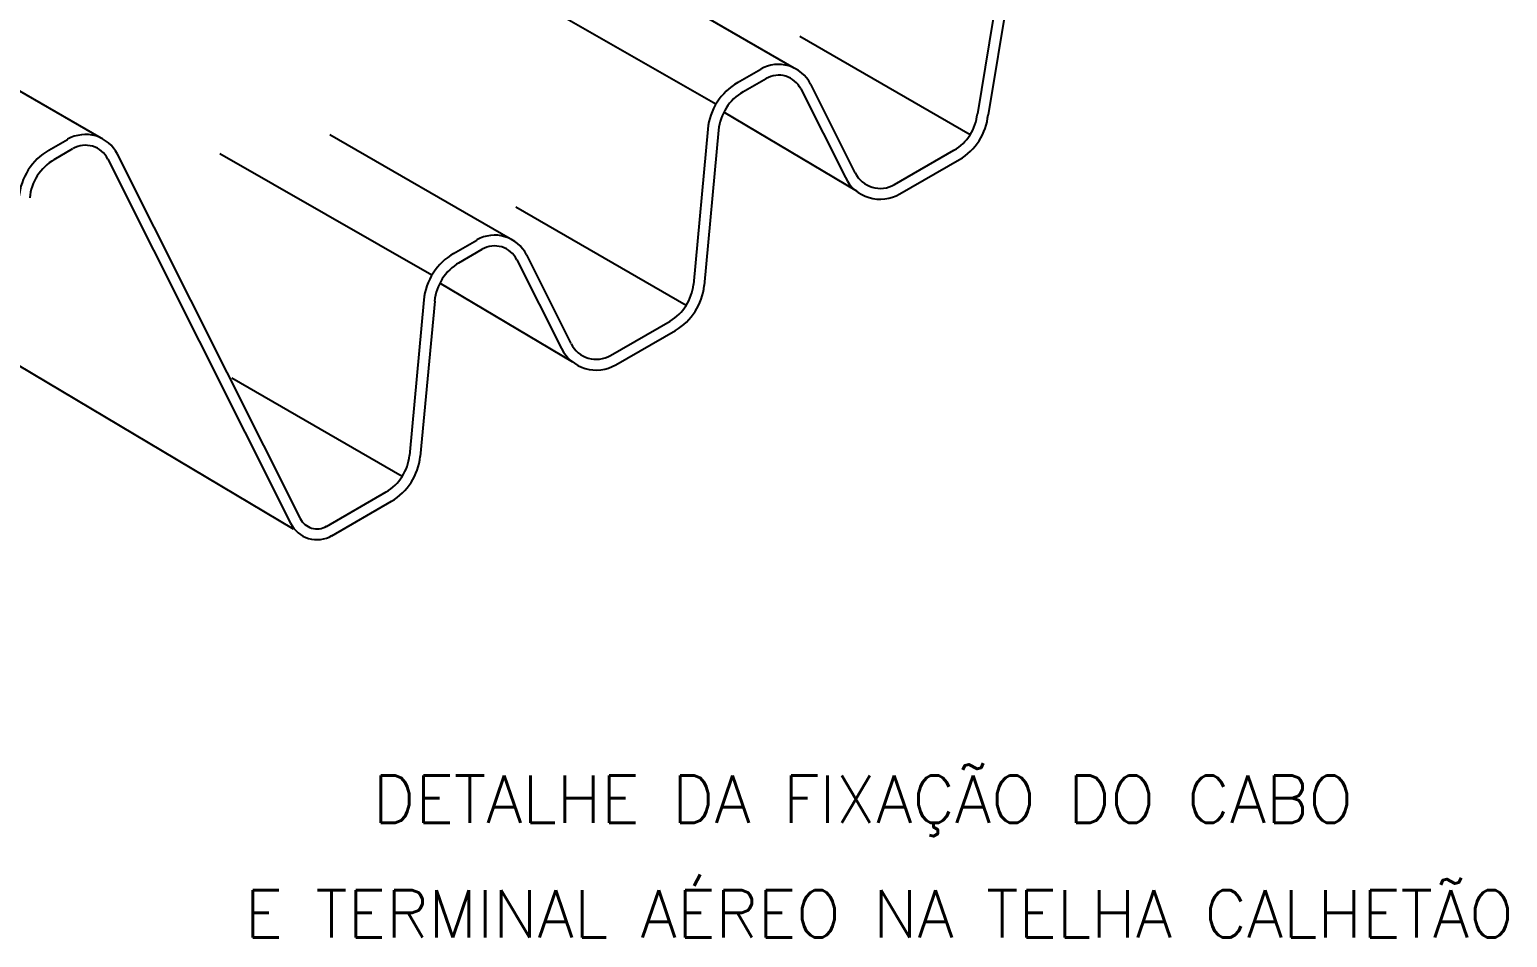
# Model space of a CAD drawing. Header units: millimetres. Extents: x -5823.8 to -5806.5, y -4625.7 to -4611.8.
# Drawn here: x -5817.5 to -5806.53, y -4625.7 to -4618.96 of the extents above; entities that cross this region are included whole.
import ezdxf
from ezdxf.enums import TextEntityAlignment as Align

# ---------------------------------------------------------------- set-up
doc = ezdxf.new("R2010")
doc.units = ezdxf.units.MM
doc.header["$LTSCALE"] = 10
doc.layers.add('Termotécnica', color=7, linetype='Continuous')
doc.styles.add('r140', font='romans.shx')

msp = doc.modelspace()

# ---------------------------------------------------------------- linework, layer by layer
at = {"layer": 'Termotécnica', "color": 3}
for p, q in [((-5809.807, -4615.607), (-5810.464, -4619.585)), ((-5809.728, -4615.62), (-5810.385, -4619.592)), ((-5811.824, -4619.246), (-5813.163, -4618.473)), ((-5812.406, -4619.515), (-5813.98, -4618.614)), ((-5810.518, -4619.741), (-5811.783, -4619.011)), ((-5816.969, -4619.766), (-5818.005, -4619.168)), ((-5812.245, -4619.354), (-5812.072, -4619.254)), ((-5812.205, -4619.423), (-5812.032, -4619.324)), ((-5811.775, -4619.401), (-5811.444, -4620.059)), ((-5811.704, -4619.365), (-5811.373, -4620.023)), ((-5811.359, -4620.16), (-5812.346, -4619.573)), ((-5811.359, -4620.16), (-5812.346, -4619.573)), ((-5813.932, -4620.514), (-5815.271, -4619.741)), ((-5812.465, -4619.7), (-5812.572, -4620.853)), ((-5812.385, -4619.707), (-5812.493, -4620.86)), ((-5817.357, -4619.855), (-5817.218, -4619.775)), ((-5817.317, -4619.925), (-5817.178, -4619.844)), ((-5814.514, -4620.782), (-5816.089, -4619.882)), ((-5811.08, -4620.111), (-5810.638, -4619.856)), ((-5816.92, -4619.921), (-5815.563, -4622.624)), ((-5816.849, -4619.885), (-5815.491, -4622.588)), ((-5811.04, -4620.18), (-5810.598, -4619.925)), ((-5812.626, -4621.009), (-5813.891, -4620.279)), ((-5814.353, -4620.622), (-5814.18, -4620.522)), ((-5814.313, -4620.691), (-5814.14, -4620.591)), ((-5813.812, -4620.633), (-5813.481, -4621.291)), ((-5813.883, -4620.668), (-5813.552, -4621.327)), ((-5813.467, -4621.428), (-5814.454, -4620.841)), ((-5813.467, -4621.428), (-5814.454, -4620.841)), ((-5814.573, -4620.967), (-5814.68, -4622.12)), ((-5814.493, -4620.975), (-5814.601, -4622.128)), ((-5813.188, -4621.379), (-5812.746, -4621.123)), ((-5813.148, -4621.448), (-5812.706, -4621.193)), ((-5815.541, -4622.667), (-5817.694, -4621.386)), ((-5814.734, -4622.277), (-5815.999, -4621.547)), ((-5815.296, -4622.647), (-5814.854, -4622.391)), ((-5815.256, -4622.716), (-5814.814, -4622.46))]:
    msp.add_line(p, q, dxfattribs=at)
for centre, radius, start, end in [((-5811.94, -4619.484), 0.265, 26.6706, 119.9959), ((-5811.94, -4619.484), 0.185, 26.6706, 119.9959), ((-5812.019, -4619.741), 0.448, 120.0072, 174.6862), ((-5812.019, -4619.741), 0.368, 120.0072, 174.6862), ((-5810.813, -4619.553), 0.35, 300.0024, 354.6881), ((-5810.813, -4619.553), 0.43, 300.0024, 354.6881), ((-5817.085, -4620.004), 0.265, 26.6706, 119.9959), ((-5817.133, -4620.244), 0.448, 120.0072, 174.6862), ((-5817.085, -4620.004), 0.185, 26.6706, 119.9959), ((-5817.133, -4620.244), 0.368, 120.0072, 174.6862), ((-5811.185, -4619.929), 0.29, 206.6638, 300.0024), ((-5811.185, -4619.929), 0.21, 206.6638, 300.0024), ((-5814.048, -4620.751), 0.265, 26.6706, 119.9959), ((-5814.127, -4621.009), 0.448, 120.0072, 174.6862), ((-5814.048, -4620.751), 0.185, 26.6706, 119.9959), ((-5814.127, -4621.009), 0.368, 120.0072, 174.6862), ((-5812.921, -4620.82), 0.35, 300.0024, 354.6881), ((-5812.921, -4620.82), 0.43, 300.0024, 354.6881), ((-5813.293, -4621.197), 0.21, 206.6638, 300.0024), ((-5813.293, -4621.197), 0.29, 206.6638, 300.0024), ((-5815.029, -4622.088), 0.35, 300.0024, 354.6881), ((-5815.029, -4622.088), 0.43, 300.0024, 354.6881), ((-5815.366, -4622.525), 0.22, 206.6638, 300.0024), ((-5815.366, -4622.525), 0.14, 206.6638, 300.0024)]:
    msp.add_arc(centre, radius, start, end, dxfattribs=at)

# ---------------------------------------------------------------- texts
at = {"layer": 'Termotécnica', "color": 5, "style": 'r140'}
for s, p in [('DETALHE DA FIXAÇÃO DO CABO ', (-5811.194, -4624.951)), ('E TERMINAL AÉREO NA TELHA CALHETÃO', (-5811.194, -4625.802))]:
    msp.add_text(s, height=0.35, dxfattribs=at).set_placement(p, align=Align.BOTTOM_CENTER)

doc.saveas('drawing.dxf')
